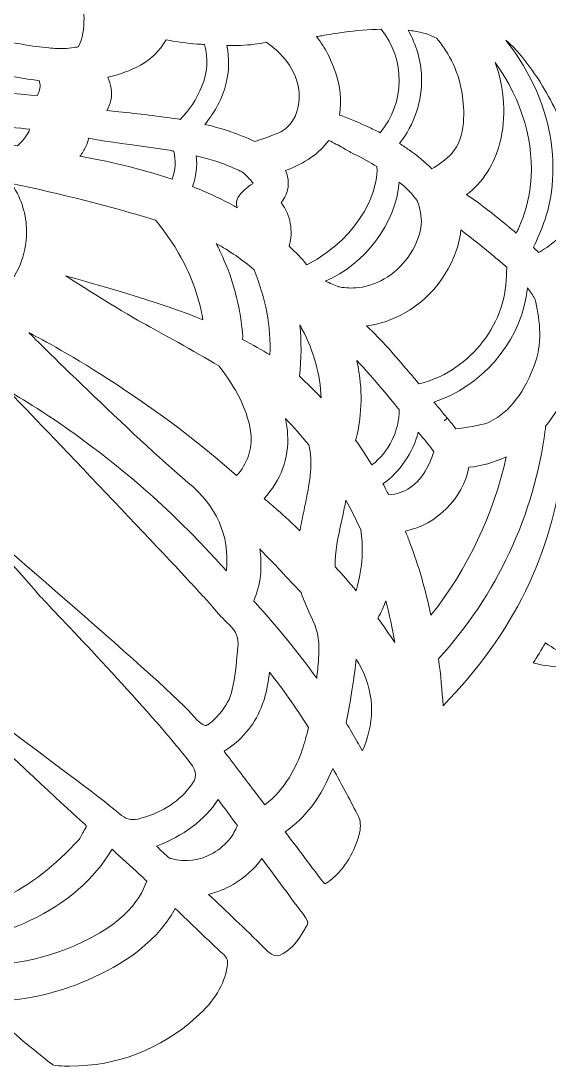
# Model space of a CAD drawing. Header units: millimetres. Extents: x -1647 to 2455, y -685 to 37.
# Drawn here: x 1462.7 to 1592.8, y -570.8 to -313.5 of the extents above; entities that cross this region are included whole.
import ezdxf

# ---------------------------------------------------------------- set-up
doc = ezdxf.new("R2010")
doc.units = ezdxf.units.MM
doc.header["$MEASUREMENT"] = 0
doc.layers.add('Layer 5', color=7, linetype='Continuous')

msp = doc.modelspace()

# ---------------------------------------------------------------- linework, layer by layer
at = {"layer": 'Layer 5', "lineweight": 0}
for points, knots in [([(1457.05, -318.14), (1461.62, -310.82), (1462.39, -301.49), (1459.11, -293.52), (1461.89, -293.96), (1464.48, -294.44), (1466.99, -294.98), (1468.78, -295.38), (1470.51, -295.79), (1472.13, -296.22), (1474.86, -298.96), (1476.84, -302.94), (1477.72, -307.45), (1478.1, -309.38), (1479.11, -315.85), (1476.86, -319.93), (1476.53, -319.97), (1476.21, -320.01), (1475.91, -320.05), (1474.88, -320.17), (1474.1, -320.27), (1473.54, -320.35), (1472.26, -320.36), (1470.95, -320.3), (1469.65, -320.18), (1465.41, -319.79), (1461.26, -319.01), (1457.05, -318.14)], [0, 0, 0, 0, 1, 1, 1, 2, 2, 2, 3, 3, 3, 4, 4, 4, 5, 5, 5, 6, 6, 6, 7, 7, 7, 8, 8, 8, 9, 9, 9, 9]), ([(1537.37, -320.01), (1536.81, -319.1), (1536.2, -318.22), (1535.53, -317.37), (1535.96, -317.31), (1536.39, -317.25), (1536.82, -317.17), (1538.45, -316.89), (1540.38, -316.57), (1542.34, -316.3), (1545.33, -315.9), (1548.38, -315.66), (1551.44, -315.59), (1557.47, -322.97), (1557.36, -333.7), (1551.22, -341.05), (1550.24, -340.55), (1549.23, -340.07), (1548.23, -339.61), (1548.23, -339.61), (1547.65, -339.35), (1547.65, -339.35), (1545.58, -338.4), (1543.44, -337.42), (1541.19, -336.72), (1542.57, -329.35), (1538.65, -322.12), (1537.37, -320.01)], [0, 0, 0, 0, 1, 1, 1, 2, 2, 2, 3, 3, 3, 4, 4, 4, 5, 5, 5, 6, 6, 6, 7, 7, 7, 8, 8, 8, 9, 9, 9, 9]), ([(1561.4, -327.3), (1561.26, -323.31), (1560.12, -319.38), (1558.09, -315.83), (1559.27, -315.96), (1560.35, -316.14), (1561.35, -316.39), (1562.71, -316.72), (1563.97, -317.19), (1565.09, -317.79), (1565.12, -317.8), (1565.16, -317.82), (1565.19, -317.84), (1567.42, -320.61), (1570.42, -325), (1571.37, -331.4), (1571.99, -335.18), (1572.48, -342.12), (1568.83, -346.16), (1567.35, -347.8), (1565.45, -349.06), (1563.94, -349.91), (1562.31, -348.29), (1560.38, -346.7), (1558.33, -345.26), (1557.58, -344.74), (1556.79, -344.22), (1555.98, -343.71), (1559.63, -339.05), (1561.59, -333.13), (1561.4, -327.3)], [0, 0, 0, 0, 1, 1, 1, 2, 2, 2, 3, 3, 3, 4, 4, 4, 5, 5, 5, 6, 6, 6, 7, 7, 7, 8, 8, 8, 9, 9, 9, 10, 10, 10, 10]), ([(1486.85, -335.89), (1485.87, -335.78), (1484.87, -335.68), (1483.87, -335.57), (1484.34, -334.79), (1484.69, -333.96), (1484.89, -333.07), (1485.35, -331.1), (1484.8, -329.16), (1484.16, -327.4), (1489.64, -326.04), (1495.38, -323.78), (1498.5, -318.19), (1501.14, -318.75), (1503.72, -319.01), (1506.13, -319.21), (1506.74, -319.26), (1507.33, -319.3), (1507.91, -319.34), (1510.1, -326.34), (1506.18, -333.51), (1501.92, -337.77), (1501.84, -337.76), (1501.76, -337.74), (1501.68, -337.73), (1496.75, -336.95), (1491.73, -336.41), (1486.85, -335.89)], [0, 0, 0, 0, 1, 1, 1, 2, 2, 2, 3, 3, 3, 4, 4, 4, 5, 5, 5, 6, 6, 6, 7, 7, 7, 8, 8, 8, 9, 9, 9, 9]), ([(1520.32, -343.2), (1518.49, -342.32), (1516.51, -341.53), (1514.27, -340.77), (1512.26, -340.09), (1510.21, -339.5), (1508.05, -338.99), (1510.58, -335.92), (1512.31, -332.6), (1513.22, -329.1), (1514.03, -325.98), (1514.11, -322.72), (1513.46, -319.61), (1514.67, -319.62), (1515.81, -319.61), (1516.89, -319.56), (1519.12, -319.46), (1521.24, -319.19), (1523.2, -318.77), (1523.27, -318.83), (1523.34, -318.88), (1523.41, -318.93), (1524.26, -319.52), (1525.09, -320.19), (1525.87, -320.92), (1526.35, -321.41), (1526.97, -322.05), (1527.56, -322.7), (1529.46, -324.96), (1530.67, -327.43), (1531.09, -329.87), (1531.69, -333.41), (1530.98, -338.07), (1527.19, -340.55), (1526.88, -340.75), (1525.49, -341.53), (1520.32, -343.2)], [0, 0, 0, 0, 1, 1, 1, 2, 2, 2, 3, 3, 3, 4, 4, 4, 5, 5, 5, 6, 6, 6, 7, 7, 7, 8, 8, 8, 9, 9, 9, 10, 10, 10, 11, 11, 11, 12, 12, 12, 12]), ([(1590.23, -370.5), (1589.84, -370.12), (1589.42, -369.74), (1588.96, -369.32), (1588.98, -369.28), (1588.99, -369.25), (1589.01, -369.21), (1590.99, -364.96), (1592.45, -361.28), (1593.16, -357.13), (1594.54, -349.11), (1593.61, -340.64), (1590.47, -332.63), (1588.52, -327.64), (1585.74, -322.83), (1582.19, -318.27), (1583.85, -319.83), (1585.09, -321.03), (1585.32, -321.35), (1585.39, -321.46), (1585.46, -321.56), (1585.54, -321.66), (1587.66, -324.22), (1589.57, -326.87), (1591.22, -329.56), (1593.94, -334.01), (1596.14, -338.78), (1597.75, -343.75), (1599.3, -348.52), (1600.9, -354.72), (1599.58, -360.35), (1599.56, -360.4), (1599.54, -360.46), (1599.51, -360.53), (1599.44, -360.74), (1599.33, -361.05), (1599.24, -361.44), (1596.77, -366.41), (1592.49, -369.27), (1590.23, -370.5)], [0, 0, 0, 0, 1, 1, 1, 2, 2, 2, 3, 3, 3, 4, 4, 4, 5, 5, 5, 6, 6, 6, 7, 7, 7, 8, 8, 8, 9, 9, 9, 10, 10, 10, 11, 11, 11, 12, 12, 12, 13, 13, 13, 13]), ([(1572.5, -356.29), (1576.44, -353.35), (1579.33, -348.87), (1580.71, -343.52), (1582.32, -337.29), (1581.89, -330.21), (1579.57, -323.75), (1586.27, -333.28), (1589.32, -343.7), (1588.23, -353.8), (1587.81, -357.68), (1586.81, -361.34), (1585.26, -364.68), (1585.09, -365.04), (1584.92, -365.39), (1584.75, -365.75), (1584, -365.15), (1583.26, -364.54), (1582.51, -363.93), (1582.51, -363.93), (1582.48, -363.9), (1582.48, -363.9), (1579.29, -361.3), (1576.01, -358.62), (1572.5, -356.29)], [0, 0, 0, 0, 1, 1, 1, 2, 2, 2, 3, 3, 3, 4, 4, 4, 5, 5, 5, 6, 6, 6, 7, 7, 7, 8, 8, 8, 8]), ([(1463.58, -331.67), (1461.42, -331.47), (1458.63, -331.2), (1455.58, -330.84), (1455.67, -330.57), (1455.74, -330.3), (1455.81, -330.02), (1456.1, -328.82), (1456.16, -327.54), (1455.98, -326.16), (1459.79, -327.03), (1463.54, -327.81), (1467.3, -328.25), (1467.34, -328.46), (1467.37, -328.67), (1467.4, -328.89), (1467.56, -330.01), (1467.31, -331.08), (1466.71, -331.95), (1466.71, -331.95), (1463.58, -331.67), (1463.58, -331.67)], [0, 0, 0, 0, 1, 1, 1, 2, 2, 2, 3, 3, 3, 4, 4, 4, 5, 5, 5, 6, 6, 6, 7, 7, 7, 7]), ([(1451.31, -342.52), (1452.05, -341.24), (1452.53, -340), (1452.78, -338.78), (1456.88, -339.34), (1460.83, -339.76), (1463.87, -340.06), (1463.87, -340.06), (1464.89, -340.17), (1464.89, -340.17), (1464.54, -341.37), (1463.55, -342.72), (1461.89, -344.27), (1458.31, -343.7), (1454.79, -343.13), (1451.31, -342.52)], [0, 0, 0, 0, 1, 1, 1, 2, 2, 2, 3, 3, 3, 4, 4, 4, 5, 5, 5, 5]), ([(1478.74, -344.47), (1479.04, -343.8), (1479.26, -343.11), (1479.38, -342.41), (1482.97, -343.08), (1486.59, -343.56), (1490.13, -344.03), (1493.16, -344.43), (1496.3, -344.85), (1499.34, -345.38), (1499.69, -345.44), (1500.02, -345.5), (1500.36, -345.56), (1500.93, -347.82), (1500.79, -350.26), (1499.98, -352.48), (1491.61, -349.64), (1483.53, -347.99), (1477.38, -346.85), (1477.33, -346.84), (1477.27, -346.83), (1477.22, -346.82), (1477.86, -346.09), (1478.37, -345.29), (1478.74, -344.47)], [0, 0, 0, 0, 1, 1, 1, 2, 2, 2, 3, 3, 3, 4, 4, 4, 5, 5, 5, 6, 6, 6, 7, 7, 7, 8, 8, 8, 8]), ([(1533.19, -373.55), (1531.82, -371.96), (1530.36, -370.43), (1528.84, -368.99), (1529.82, -365.12), (1529.17, -361.58), (1526.87, -358.22), (1527.78, -357.09), (1528.33, -355.86), (1528.52, -354.55), (1528.72, -353.18), (1528.52, -351.8), (1527.93, -350.36), (1532.7, -348.61), (1536.26, -346.11), (1538.54, -342.93), (1539.72, -343.48), (1540.91, -344.15), (1542.07, -344.8), (1542.92, -345.28), (1543.81, -345.78), (1544.67, -346.22), (1547.11, -347.47), (1548.86, -348.42), (1550.41, -349.35), (1551, -353.96), (1547.09, -366.36), (1533.19, -373.55)], [0, 0, 0, 0, 1, 1, 1, 2, 2, 2, 3, 3, 3, 4, 4, 4, 5, 5, 5, 6, 6, 6, 7, 7, 7, 8, 8, 8, 9, 9, 9, 9]), ([(1505.93, -346.73), (1507.66, -347.15), (1509.25, -347.59), (1510.76, -348.08), (1512.64, -348.68), (1514.5, -349.42), (1516.3, -350.26), (1516.68, -350.43), (1517.06, -350.64), (1517.41, -350.83), (1517.41, -350.83), (1517.69, -351.1), (1517.69, -351.1), (1518.63, -351.99), (1519.46, -352.77), (1519.91, -353.5), (1519.78, -353.6), (1519.59, -353.73), (1519.35, -353.9), (1518.41, -354.56), (1517.11, -355.46), (1516.24, -356.93), (1515.83, -357.61), (1515.72, -358.45), (1515.92, -359.22), (1515.95, -359.32), (1515.98, -359.42), (1516.02, -359.52), (1515.75, -359.37), (1515.48, -359.22), (1515.21, -359.07), (1512.07, -357.34), (1508.64, -355.74), (1505, -354.31), (1505.88, -351.89), (1506.2, -349.31), (1505.93, -346.73)], [0, 0, 0, 0, 1, 1, 1, 2, 2, 2, 3, 3, 3, 4, 4, 4, 5, 5, 5, 6, 6, 6, 7, 7, 7, 8, 8, 8, 9, 9, 9, 10, 10, 10, 11, 11, 11, 12, 12, 12, 12]), ([(1491.53, -509.98), (1489.81, -510.39), (1488.48, -509.99), (1486.94, -508.61), (1482.51, -504.65), (1429.56, -465.51), (1429.56, -465.51), (1429.56, -465.51), (1471.46, -505.15), (1478, -510.83), (1478.98, -511.67), (1478.98, -511.67), (1478.52, -512.41), (1478.23, -512.88), (1478, -513.33), (1477.77, -513.77), (1477.53, -514.25), (1477.28, -514.75), (1477.07, -514.98), (1465.27, -528.03), (1452.22, -534.12), (1437.15, -533.6), (1433.44, -533.47), (1430.34, -532.54), (1427.67, -530.77), (1426.97, -530.18), (1426.29, -529.6), (1425.64, -529.02), (1425, -528.44), (1384.86, -496.01), (1384.86, -496.01), (1384.86, -496.01), (1415.78, -530.58), (1417.6, -532.53), (1414.32, -534.75), (1410.68, -536.12), (1406.24, -536.82), (1399.07, -537.95), (1392.11, -536.58), (1384.74, -535.13), (1384.73, -535.13), (1384.71, -535.12), (1384.7, -535.12), (1384.69, -535.12), (1384.68, -535.12), (1384.67, -535.11), (1382.86, -534.76), (1380.98, -534.39), (1379.12, -534.06), (1371.19, -532.68), (1364.73, -528.81), (1358.78, -521.89), (1355.82, -518.43), (1351.2, -513.44), (1347.34, -509.33), (1347.98, -509.34), (1348.62, -509.34), (1349.24, -509.31), (1354.82, -509.04), (1359.96, -506.62), (1363.71, -502.5), (1367.47, -498.37), (1369.39, -493.02), (1369.13, -487.45), (1369.1, -486.8), (1369.03, -486.15), (1368.93, -485.51), (1372.66, -487.53), (1376.81, -488.6), (1381.06, -488.6), (1383.02, -488.6), (1384.98, -488.37), (1386.9, -487.91), (1392.34, -486.63), (1396.95, -483.32), (1399.88, -478.57), (1402.82, -473.82), (1403.73, -468.22), (1402.45, -462.79), (1402, -460.88), (1401.24, -459.07), (1400.2, -457.45), (1402.33, -458.01), (1404.52, -458.3), (1406.74, -458.3), (1411.02, -458.3), (1415.27, -457.2), (1419.02, -455.12), (1423.91, -452.43), (1427.45, -447.99), (1429, -442.63), (1430.55, -437.26), (1429.91, -431.62), (1427.21, -426.73), (1426.7, -425.81), (1426.11, -424.94), (1425.45, -424.13), (1426.07, -424.17), (1426.68, -424.2), (1427.3, -424.2), (1432.9, -424.2), (1438.23, -422.4), (1442.69, -419.01), (1447.13, -415.64), (1449.99, -410.73), (1450.74, -405.2), (1451.5, -399.66), (1450.05, -394.17), (1446.68, -389.73), (1446.05, -388.9), (1445.35, -388.13), (1444.58, -387.43), (1449.99, -386.41), (1454.93, -383.68), (1458.67, -379.58), (1462.43, -375.46), (1464.36, -370.12), (1464.11, -364.55), (1463.93, -360.57), (1462.61, -356.74), (1460.35, -353.51), (1473.06, -356.2), (1484.42, -359.1), (1495.86, -362.56), (1499.35, -366.66), (1502.27, -371.35), (1504.32, -376.14), (1505.51, -378.93), (1506.45, -381.83), (1507.11, -384.77), (1507.28, -385.51), (1507.44, -386.3), (1507.58, -387.14), (1499.85, -383.49), (1473.73, -376.26), (1473.73, -376.26), (1473.73, -376.26), (1487.31, -384.94), (1492.55, -387.78), (1497.36, -390.4), (1505.38, -394.77), (1511.49, -398.45), (1514.15, -401.79), (1518.58, -408.29), (1519.37, -415.12), (1519.79, -418.8), (1518.49, -422.6), (1515.86, -425.43), (1490.17, -402.86), (1464.66, -390.26), (1464.66, -390.26), (1464.66, -390.26), (1490.56, -415.95), (1503.85, -427.12), (1510.94, -433.08), (1514.11, -439.89), (1513.37, -448.86), (1512.76, -448.2), (1512.13, -447.56), (1511.53, -446.9), (1486.55, -419.17), (1459.84, -404.76), (1459.84, -404.76), (1459.84, -404.76), (1493.55, -439.89), (1504.37, -451.64), (1505.55, -452.92), (1506.73, -454.2), (1507.91, -455.48), (1508.57, -456.2), (1509.25, -456.98), (1509.92, -457.75), (1511.23, -459.25), (1512.57, -460.8), (1514.1, -462.22), (1515.77, -463.78), (1516.41, -465.49), (1516.17, -467.74), (1516.1, -468.49), (1516.02, -469.23), (1515.95, -469.99), (1515.64, -473.09), (1515.33, -476.29), (1514.52, -479.16), (1514.02, -480.94), (1512.75, -482.96), (1510.95, -484.85), (1509.02, -486.88), (1508.33, -486.97), (1508.32, -486.97), (1508.25, -486.96), (1507.19, -487), (1505.42, -484.83), (1499.91, -478.1), (1450.71, -436.16), (1450.71, -436.16), (1450.71, -436.16), (1466.17, -453.6), (1466.97, -454.59), (1467.15, -454.82), (1467.52, -455.21), (1469.75, -457.56), (1476.78, -464.95), (1495.45, -484.59), (1504.34, -496.04), (1506.23, -498.49), (1506.22, -499.75), (1504.29, -502.19), (1501.19, -506.08), (1496.9, -508.71), (1491.53, -509.98)], [0, 0, 0, 0, 1, 1, 1, 2, 2, 2, 3, 3, 3, 4, 4, 4, 5, 5, 5, 6, 6, 6, 7, 7, 7, 8, 8, 8, 9, 9, 9, 10, 10, 10, 11, 11, 11, 12, 12, 12, 13, 13, 13, 14, 14, 14, 15, 15, 15, 16, 16, 16, 17, 17, 17, 18, 18, 18, 19, 19, 19, 20, 20, 20, 21, 21, 21, 22, 22, 22, 23, 23, 23, 24, 24, 24, 25, 25, 25, 26, 26, 26, 27, 27, 27, 28, 28, 28, 29, 29, 29, 30, 30, 30, 31, 31, 31, 32, 32, 32, 33, 33, 33, 34, 34, 34, 35, 35, 35, 36, 36, 36, 37, 37, 37, 38, 38, 38, 39, 39, 39, 40, 40, 40, 41, 41, 41, 42, 42, 42, 43, 43, 43, 44, 44, 44, 45, 45, 45, 46, 46, 46, 47, 47, 47, 48, 48, 48, 49, 49, 49, 50, 50, 50, 51, 51, 51, 52, 52, 52, 53, 53, 53, 54, 54, 54, 55, 55, 55, 56, 56, 56, 57, 57, 57, 58, 58, 58, 59, 59, 59, 60, 60, 60, 61, 61, 61, 62, 62, 62, 63, 63, 63, 64, 64, 64, 65, 65, 65, 66, 66, 66, 67, 67, 67, 68, 68, 68, 69, 69, 69, 70, 70, 70, 70]), ([(1541.2, -379.01), (1540.7, -378.92), (1539.03, -378.16), (1538.22, -377.8), (1538.03, -377.72), (1537.85, -377.64), (1537.68, -377.56), (1547.41, -373.57), (1555.07, -363.37), (1555.91, -353.2), (1557.44, -354.47), (1558.74, -355.77), (1559.84, -357.15), (1560.03, -357.39), (1560.23, -357.65), (1560.45, -357.97), (1560.95, -359.51), (1561.49, -361.7), (1561.33, -363.59), (1561.13, -365.92), (1560.26, -368.28), (1558.67, -370.79), (1555.73, -375.46), (1550.95, -378.59), (1545.89, -379.17), (1544.27, -379.35), (1542.69, -379.3), (1541.2, -379.01)], [0, 0, 0, 0, 1, 1, 1, 2, 2, 2, 3, 3, 3, 4, 4, 4, 5, 5, 5, 6, 6, 6, 7, 7, 7, 8, 8, 8, 9, 9, 9, 9]), ([(1557.3, -385.42), (1564.36, -381.45), (1569.72, -373.84), (1570.96, -366.05), (1571.01, -365.68), (1571.06, -365.32), (1571.1, -364.95), (1571.1, -364.95), (1571.5, -365.27), (1571.5, -365.27), (1573.91, -367.17), (1576.41, -369.13), (1578.8, -371.12), (1579.22, -371.47), (1579.63, -371.81), (1580.05, -372.15), (1580.05, -372.15), (1580.11, -372.2), (1580.11, -372.2), (1580.86, -372.81), (1581.63, -373.45), (1582.4, -374.11), (1582.37, -374.73), (1582.36, -375.35), (1582.34, -375.95), (1582.34, -375.95), (1582.33, -376.26), (1582.33, -376.26), (1582.16, -382.55), (1579.89, -388.48), (1575.77, -393.4), (1571.78, -398.16), (1566.47, -401.5), (1560.76, -402.86), (1559.82, -401.74), (1559.02, -400.78), (1558.26, -399.88), (1554.87, -395.9), (1551.51, -392.03), (1547.86, -388.6), (1551.1, -388.18), (1554.33, -387.1), (1557.3, -385.42)], [0, 0, 0, 0, 1, 1, 1, 2, 2, 2, 3, 3, 3, 4, 4, 4, 5, 5, 5, 6, 6, 6, 7, 7, 7, 8, 8, 8, 9, 9, 9, 10, 10, 10, 11, 11, 11, 12, 12, 12, 13, 13, 13, 14, 14, 14, 14]), ([(1524.06, -395.7), (1522.17, -394.57), (1519.92, -393.32), (1517.35, -391.98), (1517.43, -390.84), (1517.28, -389.74), (1517.14, -388.81), (1517.11, -388.58), (1517.08, -388.36), (1517.05, -388.14), (1516.87, -386.58), (1516.59, -384.93), (1516.17, -382.96), (1515.38, -379.28), (1514.2, -375.65), (1512.67, -372.17), (1512.1, -370.86), (1511.46, -369.56), (1510.79, -368.3), (1514.11, -370.12), (1517.31, -372.33), (1520.17, -374.8), (1523.01, -381.76), (1524.34, -388.94), (1524.06, -395.7)], [0, 0, 0, 0, 1, 1, 1, 2, 2, 2, 3, 3, 3, 4, 4, 4, 5, 5, 5, 6, 6, 6, 7, 7, 7, 8, 8, 8, 8]), ([(1566.84, -410.23), (1566.84, -410.23), (1566.84, -410.23), (1566.84, -410.23), (1566.14, -409.38), (1565.44, -408.53), (1564.74, -407.68), (1564.74, -407.68), (1564.46, -407.34), (1564.46, -407.34), (1576.02, -403.52), (1585.07, -393.3), (1587.2, -381.47), (1587.33, -380.72), (1587.42, -379.97), (1587.49, -379.23), (1588.19, -380.14), (1588.8, -381.05), (1589.31, -381.96), (1590.41, -386.18), (1591.31, -392.25), (1589.47, -397.45), (1586.85, -404.87), (1583.21, -409.68), (1578.33, -412.17), (1577.01, -412.84), (1573.87, -413.49), (1569.88, -413.91), (1569.19, -413.01), (1568.47, -412.16), (1567.77, -411.33), (1567.77, -411.33), (1567.01, -411.97), (1567.01, -411.97), (1567.01, -411.97), (1567.01, -411.97), (1567.01, -411.97), (1567.01, -411.97), (1567.74, -411.3), (1567.74, -411.3), (1567.44, -410.94), (1567.13, -410.58), (1566.84, -410.23)], [0, 0, 0, 0, 1, 1, 1, 2, 2, 2, 3, 3, 3, 4, 4, 4, 5, 5, 5, 6, 6, 6, 7, 7, 7, 8, 8, 8, 9, 9, 9, 10, 10, 10, 11, 11, 11, 12, 12, 12, 13, 13, 13, 14, 14, 14, 14]), ([(1531.33, -401.01), (1531.83, -396.69), (1531.86, -392.45), (1531.42, -388.37), (1531.63, -388.74), (1531.83, -389.11), (1532.03, -389.48), (1534.89, -394.86), (1536.5, -400.73), (1536.65, -406.28), (1534.93, -404.44), (1533.15, -402.67), (1531.33, -401.01)], [0, 0, 0, 0, 1, 1, 1, 2, 2, 2, 3, 3, 3, 4, 4, 4, 4]), ([(1545.16, -416.71), (1545.72, -414.87), (1546.09, -412.87), (1546.32, -410.49), (1546.6, -407.42), (1546.57, -404.39), (1546.21, -401.47), (1546.03, -400.03), (1545.78, -398.57), (1545.44, -397.1), (1547.61, -399.45), (1549.81, -401.86), (1551.87, -404.33), (1553.14, -405.85), (1554.4, -407.37), (1555.67, -408.89), (1555.67, -408.89), (1555.91, -409.19), (1555.91, -409.19), (1555.9, -414.47), (1553.37, -419.58), (1549.19, -422.82), (1547.9, -420.71), (1546.54, -418.66), (1545.16, -416.71)], [0, 0, 0, 0, 1, 1, 1, 2, 2, 2, 3, 3, 3, 4, 4, 4, 5, 5, 5, 6, 6, 6, 7, 7, 7, 8, 8, 8, 8]), ([(1566.69, -482.12), (1566.5, -478.43), (1566.13, -474.61), (1565.58, -470.52), (1579.82, -455.03), (1589.17, -435.09), (1591.89, -414.22), (1591.93, -413.91), (1591.94, -413.6), (1591.92, -413.29), (1594.17, -410.66), (1595.97, -407.61), (1597.27, -404.26), (1597.13, -410.3), (1596.74, -416.37), (1596.09, -422.39), (1593.71, -444.62), (1584.08, -464.18), (1566.69, -482.12)], [0, 0, 0, 0, 1, 1, 1, 2, 2, 2, 3, 3, 3, 4, 4, 4, 5, 5, 5, 6, 6, 6, 6]), ([(1528.43, -415.27), (1528.35, -414), (1528.17, -412.72), (1527.9, -411.43), (1529.9, -413.48), (1531.81, -415.65), (1533.63, -417.91), (1534.7, -422.24), (1533.93, -426.81), (1532.9, -431.88), (1532.76, -432.52), (1532.63, -433.17), (1532.49, -433.82), (1532.49, -433.82), (1532.46, -433.96), (1532.46, -433.96), (1532.12, -435.61), (1531.76, -437.3), (1531.46, -439.01), (1529.64, -437.28), (1527.75, -435.54), (1525.83, -433.84), (1524.96, -433.06), (1523.88, -432.13), (1522.61, -431.06), (1526.7, -426.8), (1528.81, -421.1), (1528.43, -415.27)], [0, 0, 0, 0, 1, 1, 1, 2, 2, 2, 3, 3, 3, 4, 4, 4, 5, 5, 5, 6, 6, 6, 7, 7, 7, 8, 8, 8, 9, 9, 9, 9]), ([(1553.32, -430.17), (1552.87, -429.29), (1552.39, -428.39), (1551.9, -427.5), (1556.11, -424.5), (1559.24, -419.89), (1560.57, -414.78), (1560.76, -415), (1560.95, -415.22), (1561.13, -415.44), (1562.33, -416.84), (1563.47, -418.17), (1564.43, -419.58), (1564.07, -420.72), (1563.5, -422.26), (1562.66, -423.77), (1560.42, -427.77), (1557.28, -429.92), (1553.32, -430.17)], [0, 0, 0, 0, 1, 1, 1, 2, 2, 2, 3, 3, 3, 4, 4, 4, 5, 5, 5, 6, 6, 6, 6]), ([(1558.56, -442.01), (1558.2, -441.05), (1557.82, -440.07), (1557.42, -439.1), (1565.16, -437.49), (1571.54, -431.12), (1573.08, -423.39), (1576.22, -423.11), (1579.33, -422.22), (1582.26, -420.8), (1579.12, -435.04), (1572.77, -448.39), (1563.73, -459.81), (1562.41, -453.61), (1560.68, -447.66), (1558.56, -442.01)], [0, 0, 0, 0, 1, 1, 1, 2, 2, 2, 3, 3, 3, 4, 4, 4, 5, 5, 5, 5]), ([(1546.45, -438.8), (1546.73, -440.76), (1546.84, -442.72), (1546.79, -444.64), (1546.73, -447.04), (1546.36, -449.62), (1545.66, -452.52), (1545.56, -452.96), (1545.44, -453.38), (1545.32, -453.79), (1543.66, -451.8), (1541.93, -449.82), (1540.15, -447.87), (1540.06, -444.24), (1540.88, -440.42), (1541.68, -436.73), (1541.79, -436.27), (1541.89, -435.81), (1541.98, -435.36), (1542.24, -434.17), (1542.51, -432.86), (1542.76, -431.5), (1544.09, -433.89), (1545.33, -436.33), (1546.45, -438.8)], [0, 0, 0, 0, 1, 1, 1, 2, 2, 2, 3, 3, 3, 4, 4, 4, 5, 5, 5, 6, 6, 6, 7, 7, 7, 8, 8, 8, 8]), ([(1520.51, -456.79), (1520.22, -456.47), (1520.13, -456.33), (1520.1, -456.27), (1520.12, -456.16), (1520.23, -455.88), (1520.27, -455.78), (1522.1, -451.29), (1522.08, -446.99), (1521.57, -443.5), (1521.57, -443.5), (1521.76, -443.71), (1521.76, -443.71), (1521.76, -443.71), (1521.76, -443.71), (1521.76, -443.71), (1525.04, -447.14), (1528.42, -450.68), (1531.77, -454.25), (1532.45, -456.44), (1533.38, -458.41), (1534.36, -460.49), (1534.36, -460.49), (1534.66, -461.12), (1534.66, -461.12), (1535.93, -463.82), (1536.37, -466.85), (1536.04, -470.64), (1535.9, -472.33), (1535.75, -473.88), (1535.59, -475.33), (1531.15, -469.14), (1526.2, -463.05), (1520.51, -456.79)], [0, 0, 0, 0, 1, 1, 1, 2, 2, 2, 3, 3, 3, 4, 4, 4, 5, 5, 5, 6, 6, 6, 7, 7, 7, 8, 8, 8, 9, 9, 9, 10, 10, 10, 11, 11, 11, 11]), ([(1550.65, -460.57), (1551.39, -459.18), (1552.05, -457.75), (1552.62, -456.29), (1553.49, -459.62), (1554.23, -463.05), (1554.84, -466.55), (1553.5, -464.53), (1552.09, -462.53), (1550.65, -460.57)], [0, 0, 0, 0, 1, 1, 1, 2, 2, 2, 3, 3, 3, 3]), ([(1588.9, -471.56), (1589.94, -469.96), (1590.95, -468.3), (1591.92, -466.6), (1595.5, -469.25), (1599.65, -470.89), (1604.06, -471.4), (1598.66, -472.87), (1594.1, -472.91), (1588.9, -471.56)], [0, 0, 0, 0, 1, 1, 1, 2, 2, 2, 3, 3, 3, 3]), ([(1547.16, -492.47), (1547.08, -492.66), (1546.96, -492.87), (1546.82, -493.09), (1546.35, -492.34), (1545.93, -491.64), (1545.54, -490.94), (1544.71, -489.45), (1543.8, -487.89), (1542.84, -486.31), (1543.58, -482.84), (1544.12, -479.44), (1544.51, -476.84), (1544.83, -474.73), (1545.12, -472.65), (1545.27, -470.59), (1545.57, -471.08), (1545.86, -471.57), (1546.13, -472.05), (1549.7, -478.39), (1550.05, -485.26), (1547.16, -492.47)], [0, 0, 0, 0, 1, 1, 1, 2, 2, 2, 3, 3, 3, 4, 4, 4, 5, 5, 5, 6, 6, 6, 7, 7, 7, 7]), ([(1512.78, -493.28), (1517.05, -490.61), (1520.04, -487.11), (1521.89, -482.62), (1522.94, -480.06), (1523.62, -477.16), (1523.93, -473.83), (1527.18, -477.89), (1530.35, -482.38), (1533.57, -487.47), (1533.1, -489.44), (1532.58, -491.24), (1532, -492.95), (1530.59, -497.06), (1527.86, -502.66), (1522.78, -506.48), (1522.78, -506.48), (1520.18, -503.05), (1520.18, -503.05), (1517.71, -499.8), (1515.25, -496.54), (1512.78, -493.28)], [0, 0, 0, 0, 1, 1, 1, 2, 2, 2, 3, 3, 3, 4, 4, 4, 5, 5, 5, 6, 6, 6, 7, 7, 7, 7]), ([(1546.17, -513.17), (1545.06, -518.04), (1542.6, -522.06), (1538.87, -525.13), (1538.23, -525.66), (1537.85, -525.87), (1537.67, -525.94), (1537.51, -525.82), (1537.16, -525.51), (1536.61, -524.78), (1533.7, -520.91), (1530.76, -517.02), (1527.82, -513.14), (1532.89, -509.61), (1536.74, -504.48), (1539.54, -497.52), (1541.94, -501.79), (1544.09, -505.87), (1545.91, -509.38), (1546.37, -510.25), (1546.48, -511.85), (1546.17, -513.17)], [0, 0, 0, 0, 1, 1, 1, 2, 2, 2, 3, 3, 3, 4, 4, 4, 5, 5, 5, 6, 6, 6, 7, 7, 7, 7]), ([(1511.31, -505.18), (1512.89, -507.32), (1514.47, -509.45), (1516.05, -511.59), (1515.49, -512.79), (1514.97, -513.93), (1514.18, -514.89), (1513.08, -516.24), (1511.69, -517.41), (1510.06, -518.37), (1506.9, -520.21), (1503.24, -520.69), (1499.76, -519.73), (1499.61, -519.69), (1499.46, -519.66), (1499.31, -519.64), (1498.24, -518.64), (1497.17, -517.65), (1496.1, -516.65), (1502.77, -514.17), (1507.97, -510.24), (1511.31, -505.18)], [0, 0, 0, 0, 1, 1, 1, 2, 2, 2, 3, 3, 3, 4, 4, 4, 5, 5, 5, 6, 6, 6, 7, 7, 7, 7]), ([(1493.72, -525.27), (1492.05, -530.2), (1487.14, -536.94), (1473.45, -542.16), (1463.68, -545.89), (1452.79, -546.95), (1441.96, -545.23), (1441.72, -544.95), (1441.45, -544.7), (1441.16, -544.48), (1440.03, -543.39), (1438.89, -542.27), (1437.72, -541.12), (1447.45, -540.93), (1456.82, -538.83), (1464.96, -534.99), (1473.9, -530.78), (1480.87, -524.72), (1485.18, -517.42), (1485.18, -517.42), (1485.39, -517.6), (1485.39, -517.6), (1487.64, -519.62), (1489.77, -521.52), (1491.89, -523.53), (1492.5, -524.11), (1493.11, -524.69), (1493.72, -525.27)], [0, 0, 0, 0, 1, 1, 1, 2, 2, 2, 3, 3, 3, 4, 4, 4, 5, 5, 5, 6, 6, 6, 7, 7, 7, 8, 8, 8, 9, 9, 9, 9]), ([(1533.2, -536.13), (1533, -536.45), (1532.81, -536.77), (1532.62, -537.09), (1531.58, -538.84), (1530.5, -540.64), (1529.22, -541.69), (1526.23, -544.12), (1525.49, -544.53), (1522.58, -541.63), (1517.97, -537.01), (1513.18, -532.5), (1508.96, -528.57), (1511.05, -528.02), (1513.06, -527.18), (1514.98, -526.07), (1517.72, -524.47), (1520.24, -522.21), (1522.07, -519.73), (1525.5, -524.36), (1529.14, -529.27), (1532.82, -534.18), (1533.68, -535.33), (1533.42, -535.75), (1533.2, -536.13)], [0, 0, 0, 0, 1, 1, 1, 2, 2, 2, 3, 3, 3, 4, 4, 4, 5, 5, 5, 6, 6, 6, 7, 7, 7, 8, 8, 8, 8]), ([(1513.52, -546.39), (1512.82, -550.83), (1510.41, -554.76), (1505.92, -558.78), (1496.99, -566.75), (1486.51, -570.79), (1474.76, -570.79), (1474.76, -570.79), (1474.76, -570.79), (1474.76, -570.79), (1473.87, -570.79), (1472.96, -570.77), (1472.06, -570.73), (1470.95, -570.67), (1470.53, -570.46), (1470.49, -570.43), (1464.61, -565.85), (1458.6, -560.74), (1452.18, -554.88), (1460.78, -555.12), (1469.55, -553.53), (1477.68, -550.25), (1485.52, -547.09), (1495.71, -541.4), (1500.71, -531.98), (1504.61, -535.75), (1508.63, -539.61), (1512.69, -543.35), (1513.58, -544.18), (1513.76, -544.83), (1513.52, -546.39)], [0, 0, 0, 0, 1, 1, 1, 2, 2, 2, 3, 3, 3, 4, 4, 4, 5, 5, 5, 6, 6, 6, 7, 7, 7, 8, 8, 8, 9, 9, 9, 10, 10, 10, 10])]:
    msp.add_open_spline(points, degree=3, knots=knots, dxfattribs=at)

doc.saveas('drawing.dxf')
